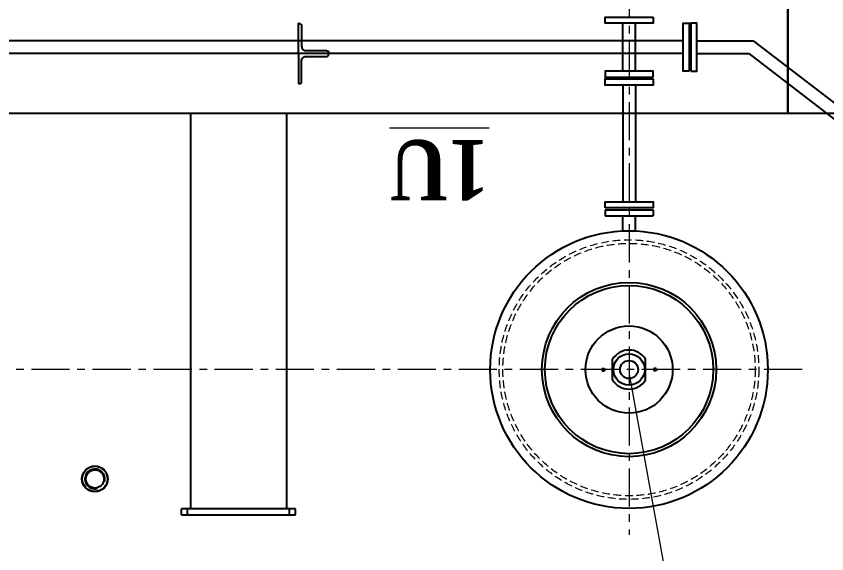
# Model space of a CAD drawing. Header units: millimetres. Extents: x -375473 to -325688, y 28300 to 106060.
# Drawn here: x -347566 to -346217, y 65532 to 66427 of the extents above; entities that cross this region are included whole.
import ezdxf

# ---------------------------------------------------------------- set-up
doc = ezdxf.new("R2010")
doc.units = ezdxf.units.MM
doc.header["$MEASUREMENT"] = 0
doc.set_wipeout_variables(frame=1)
doc.linetypes.add('CENTROX2', pattern=[101.6, 63.5, -12.7, 12.7, -12.7])
doc.linetypes.add('NASCOSTAX2', pattern=[19.05, 12.7, -6.35])
for name, color, linetype, lineweight in [('Assi AT', 201, 'CENTROX2', 5), ('N_Coperchio', 3, 'NASCOSTAX2', 13), ('Quote', 3, 'Continuous', 9)]:
    doc.layers.add(name, color=color, linetype=linetype, lineweight=lineweight)
for name, color, linetype in [('Isolatori AT', 230, 'Continuous'), ('PSZ_Coperchio', 4, 'Continuous'), ('PSZ_Fittings', 210, 'Continuous'), ('STD_Cassa', 7, 'Continuous'), ('STD_Coperchio', 2, 'Continuous'), ('Tubazioni Sfiato Torrette', 222, 'Continuous')]:
    doc.layers.add(name, color=color, linetype=linetype)
doc.styles.add('Accesories List', font='romans.shx', dxfattribs={"width": 0.9})

# ---------------------------------------------------------------- blocks, each defined once
blk = doc.blocks.new('*U272')
blk.add_lwpolyline([(40, 0), (40, 10), (-40, 10), (-40, 0)], close=True)
blk = doc.blocks.new('*U273')
blk.add_lwpolyline([(-40, 0), (-40, -10), (40, -10), (40, 0)], close=True)
blk = doc.blocks.new('*U274')
blk.add_lwpolyline([(0, -40), (10, -40), (10, 40), (0, 40)], close=True)
blk = doc.blocks.new('*U276')
blk.add_lwpolyline([(-40, 0), (-40, -10), (40, -10), (40, 0)], close=True)

msp = doc.modelspace()

# ---------------------------------------------------------------- linework, layer by layer
at = {"layer": 'STD_Cassa'}
for points in [[(-344967.5, 65558.9), (-349760.5, 65558.9, -0.414214), (-349780.5, 65578.9), (-349780.5, 67091.9, -0.414214), (-349760.5, 67111.9), (-344967.5, 67111.9, -0.414214), (-344947.5, 67091.9), (-344947.5, 65578.9, -0.414214)], [(-344967.5, 65568.9), (-349760.5, 65568.9, -0.414214), (-349770.5, 65578.9), (-349770.5, 67091.9, -0.414214), (-349760.5, 67101.9), (-344967.5, 67101.9, -0.414214), (-344957.5, 67091.9), (-344957.5, 65578.9, -0.414214)]]:
    msp.add_lwpolyline(points, format="xyb", close=True, dxfattribs=at)
msp.add_lwpolyline([(-344982.5, 67076.9), (-344982.5, 65588.9), (-349750.5, 65588.9), (-349750.5, 67076.9)], close=True, dxfattribs=at)

# ---------------------------------------------------------------- next in the draw order: wipeouts: each hides what was drawn before it
msp.add_wipeout([(-349892.5, 67218.9), (-344840.5, 67218.9), (-344840.5, 65446.9), (-349892.5, 65446.9)]).dxf.layer = 'STD_Coperchio'

# ---------------------------------------------------------------- next in the draw order: linework, layer by layer
at = {"color": 1, "lineweight": 0, "ltscale": 0.13}
msp.add_lwpolyline([(-346546.5, 65831.4), (-345846.5, 61975.4), (-345846.5, 59475.4), (-346098.9, 56982.6), (-345808.7, 54778.9)], dxfattribs=at)
at = {"layer": 'Assi AT'}
for p, q in [((-346546.5, 67198.3), (-346546.5, 65563.7)), ((-346258.3, 65838.9), (-349434.6, 65838.9))]:
    msp.add_line(p, q, dxfattribs=at)
at = {"layer": 'Isolatori AT'}
for p, q in [((-346574, 65821.5), (-346574, 65856.2)), ((-346519, 65821.5), (-346519, 65856.2)), ((-346591.5, 65840.9), (-346591.5, 65836.9)), ((-346591.5, 65840.9), (-346587.5, 65840.9)), ((-346591.5, 65836.9), (-346587.5, 65836.9)), ((-346587.5, 65840.9), (-346587.5, 65836.9)), ((-346505.5, 65840.9), (-346505.5, 65836.9)), ((-346501.5, 65840.9), (-346505.5, 65840.9)), ((-346501.5, 65836.9), (-346505.5, 65836.9)), ((-346501.5, 65840.9), (-346501.5, 65836.9))]:
    msp.add_line(p, q, dxfattribs=at)
for radius in [145, 140, 72.5, 26, 15]:
    msp.add_circle((-346546.5, 65838.9), radius, dxfattribs=at)
for start, end in [(32.2042, 147.7958), (212.2042, 327.7958)]:
    msp.add_arc((-346546.5, 65838.9), 32.5, start, end, dxfattribs=at)
at = {"layer": 'N_Coperchio'}
for radius in [216, 210]:
    msp.add_circle((-346546.5, 65838.9), radius, dxfattribs=at)
at = {"layer": 'PSZ_Coperchio'}
msp.add_lwpolyline([(-347095, 66414.7, -0.414214), (-347091.5, 66411.2), (-347091.5, 66376.7, 0.414214), (-347084.5, 66369.7), (-347050, 66369.7, -0.414214), (-347046.5, 66366.2), (-347046.5, 66364.7), (-347096.5, 66364.7), (-347096.5, 66414.7), (-347095, 66414.7), (-347096.5, 66414.7)], format="xyb", dxfattribs=at)
at = {"layer": 'PSZ_Fittings'}
msp.add_lwpolyline([(-347095, 66314.7, 0.414214), (-347091.5, 66318.2), (-347091.5, 66352.7, -0.414214), (-347084.5, 66359.7), (-347050, 66359.7, 0.414214), (-347046.5, 66363.2), (-347046.5, 66364.7), (-347096.5, 66364.7), (-347096.5, 66314.7), (-347095, 66314.7), (-347096.5, 66314.7)], format="xyb", dxfattribs=at)
at = {"layer": 'STD_Coperchio'}
for p, q in [((-347276.5, 66265.4), (-347276.5, 65607.4)), ((-347116.5, 66265.4), (-347116.5, 65607.4)), ((-346586.5, 66104.9), (-346586.5, 66094.9)), ((-346586.5, 66104.9), (-346506.5, 66104.9)), ((-346506.5, 66104.9), (-346506.5, 66094.9)), ((-346586.5, 66094.9), (-346506.5, 66094.9)), ((-346557.1, 66069.6), (-346557.1, 66094.9)), ((-346535.8, 66069.6), (-346535.8, 66094.9)), ((-347101.5, 65607.4), (-347291.5, 65607.4)), ((-347291.5, 65597.4), (-347291.5, 65607.4)), ((-347281.5, 65597.4), (-347281.5, 65607.4)), ((-347111.5, 65597.4), (-347111.5, 65607.4)), ((-347101.5, 65597.4), (-347101.5, 65607.4)), ((-347291.5, 65597.4), (-347101.5, 65597.4))]:
    msp.add_line(p, q, dxfattribs=at)
msp.add_lwpolyline([(-346282.5, 66485.4), (-349277.5, 66485.4), (-349277.5, 66265.4), (-346282.5, 66265.4)], close=True, dxfattribs=at)
msp.add_lwpolyline([(-346282.5, 66485.4), (-346282.5, 66265.4), (-346032.5, 66265.4, 0.414214), (-346012.5, 66285.4), (-346012.5, 66465.4, 0.414214), (-346032.5, 66485.4)], format="xyb", close=True, dxfattribs=at)
for centre, radius in [((-346546.5, 65838.9), 231), ((-347435.5, 65656.9), 21.5), ((-347435.5, 65656.9), 21), ((-347435.5, 65656.9), 15.1)]:
    msp.add_circle(centre, radius, dxfattribs=at)
msp.add_arc((-347435.5, 65656.9), 16.5, 345, 285, dxfattribs=at)
at = {"layer": 'Tubazioni Sfiato Torrette'}
for p, q in [((-346557.1, 66335.4), (-346557.1, 66415.4)), ((-346535.8, 66335.4), (-346535.8, 66415.4)), ((-346456.5, 66386), (-349157.1, 66386)), ((-346433.5, 66386), (-346339.9, 66386)), ((-346339.9, 66386), (-345907.4, 66053.5)), ((-346456.5, 66364.7), (-349135.8, 66364.7)), ((-346433.5, 66364.7), (-346347.1, 66364.7)), ((-346347.1, 66364.7), (-345914.6, 66032.2)), ((-346557.1, 66312.4), (-346557.1, 66117.9)), ((-346535.8, 66312.4), (-346535.8, 66117.9))]:
    msp.add_line(p, q, dxfattribs=at)

# ---------------------------------------------------------------- next in the draw order: block references
at = {"layer": 'Tubazioni Sfiato Torrette', "xscale": -1}
for name, p in [('*U276', (-346546.5, 66425.4)), ('*U274', (-346446.5, 66375.4)), ('*U273', (-346546.5, 66322.4)), ('*U272', (-346546.5, 66107.9))]:
    msp.add_blockref(name, p, dxfattribs=at)
at = {"layer": 'Tubazioni Sfiato Torrette'}
msp.add_blockref('*U274', (-346443.5, 66375.4), dxfattribs=at)
at = {"layer": 'Tubazioni Sfiato Torrette', "rotation": 180}
msp.add_blockref('*U276', (-346546.5, 66325.4), dxfattribs=at)

# ---------------------------------------------------------------- next in the draw order: texts
at = {"layer": 'Quote', "insert": (-346862.2, 66171.4), "char_height": 100, "width": 185.809, "attachment_point": 5, "rotation": 180, "style": 'Accesories List'}
msp.add_mtext('{\\fTimes New Roman|b1|i0|c0|p18;\\L1U}', dxfattribs=at)

doc.saveas('drawing.dxf')
